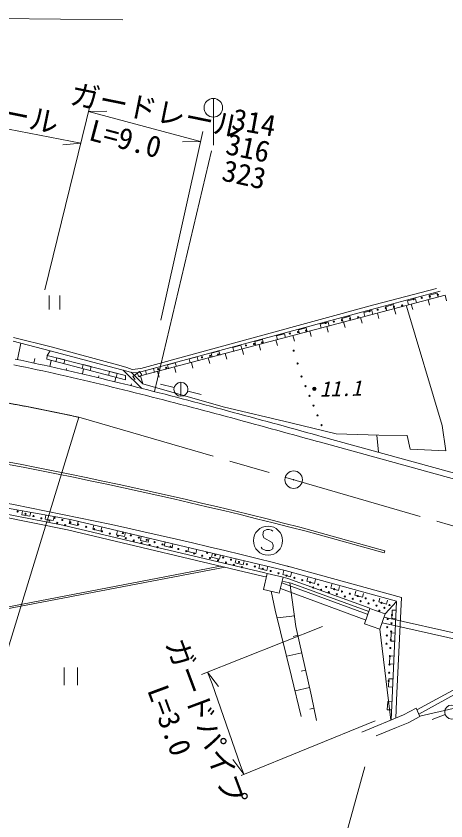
# Model space of a CAD drawing. Units: millimetres, scale not verified. Extents: x 40000 to 680000, y 20000 to 380000.
# Drawn here: x 450216 to 487094, y 269244 to 338288 of the extents above; entities that cross this region are included whole.
import ezdxf
from ezdxf.enums import TextEntityAlignment as Align

# ---------------------------------------------------------------- set-up
doc = ezdxf.new("R2010")
doc.units = ezdxf.units.MM
doc.header["$LTSCALE"] = 1000
doc.linetypes.add('CHAIN', pattern=[18.5, 12, -1.5, 3.5, -1.5])
for name, color, linetype, lineweight in [('M-BGD', 7, 'Continuous', 13), ('M-BGD-EXST', 7, 'Continuous', 13), ('M-BMK', 2, 'CHAIN', 13), ('M-BMK-SRVR', 3, 'Continuous', 13), ('M-STR-HTXT', 7, 'Continuous', 13), ('M-STR-STRC', 7, 'Continuous', 13)]:
    doc.layers.add(name, color=color, linetype=linetype, lineweight=lineweight)
doc.styles.add('ＭＳ ゴシック', font='')
doc.styles.get('ＭＳ ゴシック').set_extended_font_data('MS Gothic')

msp = doc.modelspace()

# ---------------------------------------------------------------- linework, layer by layer
at = {"layer": 'M-BGD'}
for p, q in [((486285, 314925), (480917, 313504)), ((453053, 314327), (453053, 313127)), ((453965, 313127), (453965, 314327)), ((460904, 307424), (487021, 314356)), ((486595, 314685), (481031, 313215)), ((486595, 314685), (481031, 313215)), ((486343, 314528), (485666, 314348)), ((485666, 314348), (485756, 314010)), ((486433, 314190), (486343, 314528)), ((487021, 314356), (487149, 313873)), ((480917, 313504), (460908, 308060)), ((482599, 313532), (481922, 313352)), ((482689, 313194), (482599, 313532)), ((484471, 314030), (483794, 313850)), ((483794, 313850), (483884, 313512)), ((484119, 313586), (484248, 313103)), ((484561, 313692), (484471, 314030)), ((485570, 313971), (485699, 313488)), ((481031, 313215), (460595, 307692)), ((481031, 313215), (460595, 307692)), ((480727, 313034), (480050, 312854)), ((480050, 312854), (480140, 312516)), ((480816, 312696), (480727, 313034)), ((481217, 312816), (481346, 312332)), ((481922, 313352), (482012, 313014)), ((482668, 313201), (482797, 312718)), ((486774, 303179), (483711, 313416)), ((478854, 312536), (478178, 312356)), ((478178, 312356), (478268, 312018)), ((478944, 312198), (478854, 312536)), ((479767, 312431), (479895, 311947)), ((475110, 311540), (474434, 311360)), ((475200, 311202), (475110, 311540)), ((476982, 312038), (476306, 311858)), ((476306, 311858), (476396, 311520)), ((476865, 311660), (476993, 311177)), ((477072, 311700), (476982, 312038)), ((478316, 312045), (478444, 311562)), ((453216, 309902), (449994, 310703)), ((473238, 311042), (472562, 310863)), ((472562, 310863), (472651, 310524)), ((473328, 310704), (473238, 311042)), ((473963, 310890), (474091, 310407)), ((474434, 311360), (474524, 311022)), ((475414, 311275), (475542, 310792)), ((453148, 309559), (449961, 310404)), ((453148, 309559), (449961, 310404)), ((450333, 308822), (450636, 310225)), ((469494, 310047), (468817, 309867)), ((469584, 309708), (469494, 310047)), ((471366, 310545), (470689, 310365)), ((470689, 310365), (470779, 310026)), ((471061, 310120), (471189, 309637)), ((471456, 310206), (471366, 310545)), ((472512, 310505), (472640, 310022)), ((452892, 309159), (453148, 309559)), ((460148, 307713), (453148, 309559)), ((460148, 307713), (453148, 309559)), ((459221, 308287), (453216, 309902)), ((467622, 309549), (466945, 309369)), ((466945, 309369), (467035, 309030)), ((467712, 309210), (467622, 309549)), ((468159, 309350), (468287, 308866)), ((468817, 309867), (468907, 309528)), ((469610, 309735), (469738, 309252)), ((450134, 308863), (450634, 308759)), ((450634, 308759), (451133, 308653)), ((451133, 308653), (451632, 308547)), ((451729, 308526), (451813, 308918)), ((452849, 308844), (452892, 309159)), ((459596, 307088), (452849, 308844)), ((459607, 307464), (452892, 309159)), ((459607, 307464), (452892, 309159)), ((453123, 308221), (453236, 308743)), ((453723, 308978), (453635, 308639)), ((454401, 308802), (453723, 308978)), ((454313, 308463), (454401, 308802)), ((465749, 309051), (465073, 308871)), ((465073, 308871), (465163, 308533)), ((465839, 308712), (465749, 309051)), ((466708, 308965), (466836, 308481)), ((450032, 308374), (450531, 308270)), ((450531, 308270), (451029, 308164)), ((451029, 308164), (451527, 308058)), ((451527, 308058), (452025, 307950)), ((451632, 308547), (452131, 308439)), ((452025, 307950), (452522, 307842)), ((452131, 308439), (452629, 308330)), ((452629, 308330), (453127, 308220)), ((453127, 308220), (453624, 308109)), ((453624, 308109), (454121, 307997)), ((454121, 307997), (454617, 307884)), ((454515, 307907), (454546, 308053)), ((455972, 308393), (455884, 308054)), ((455906, 307586), (456000, 308024)), ((456650, 308216), (455972, 308393)), ((456562, 307878), (456650, 308216)), ((459730, 308136), (459221, 308287)), ((460182, 307967), (459730, 308136)), ((460908, 308060), (460182, 307967)), ((462005, 308055), (461329, 307875)), ((462095, 307717), (462005, 308055)), ((463877, 308553), (463201, 308373)), ((463201, 308373), (463291, 308035)), ((463806, 308194), (463935, 307711)), ((463967, 308215), (463877, 308553)), ((465257, 308579), (465385, 308096)), ((452522, 307842), (453018, 307732)), ((453018, 307732), (453514, 307621)), ((453514, 307621), (454010, 307509)), ((454010, 307509), (454506, 307397)), ((454506, 307397), (455001, 307283)), ((454617, 307884), (455113, 307770)), ((455001, 307283), (455495, 307169)), ((455113, 307770), (455608, 307656)), ((455608, 307656), (456104, 307540)), ((456104, 307540), (456598, 307423)), ((456598, 307423), (457093, 307306)), ((457093, 307306), (457587, 307188)), ((457295, 307258), (457329, 307414)), ((458221, 307808), (458133, 307469)), ((458899, 307631), (458221, 307808)), ((458682, 306922), (458765, 307304)), ((458811, 307293), (458899, 307631)), ((461002, 306347), (459413, 307907)), ((459607, 307464), (459596, 307088)), ((461096, 306746), (460096, 307727)), ((460595, 307692), (460148, 307713)), ((460595, 307692), (460148, 307713)), ((460796, 307790), (460226, 307383)), ((460226, 307383), (460429, 307098)), ((460738, 307331), (460595, 307692)), ((460904, 307424), (460738, 307331)), ((460999, 307505), (460796, 307790)), ((460930, 307328), (460904, 307424)), ((460904, 307424), (461103, 306744)), ((460904, 307424), (461033, 306941)), ((461329, 307875), (461419, 307537)), ((462355, 307809), (462484, 307326)), ((455495, 307169), (455989, 307053)), ((455989, 307053), (456483, 306937)), ((456483, 306937), (456977, 306820)), ((456977, 306820), (457470, 306702)), ((457470, 306702), (457962, 306583)), ((457587, 307188), (458080, 307069)), ((457962, 306583), (458455, 306463)), ((458080, 307069), (458573, 306949)), ((458573, 306949), (459066, 306829)), ((459066, 306829), (459558, 306707)), ((459558, 306707), (460050, 306585)), ((460050, 306585), (460542, 306463)), ((460068, 306581), (460105, 306748)), ((461103, 306744), (467978, 304753)), ((463781, 306421), (462620, 306725)), ((464361, 306870), (464361, 305670)), ((458455, 306463), (458947, 306343)), ((458947, 306343), (459438, 306222)), ((459438, 306222), (459929, 306100)), ((459929, 306100), (460420, 305978)), ((460420, 305978), (460911, 305855)), ((460542, 306463), (461033, 306339)), ((461033, 306339), (461524, 306215)), ((461524, 306215), (462014, 306091)), ((462014, 306091), (462504, 305966)), ((462504, 305966), (462994, 305840)), ((464943, 306122), (466106, 305828)), ((460911, 305855), (461401, 305731)), ((461401, 305731), (461891, 305606)), ((461891, 305606), (462380, 305481)), ((462380, 305481), (462869, 305356)), ((462869, 305356), (463358, 305229)), ((462994, 305840), (463484, 305714)), ((463358, 305229), (463847, 305103)), ((463484, 305714), (463973, 305587)), ((463973, 305587), (464461, 305459)), ((464461, 305459), (464950, 305331)), ((464950, 305331), (465438, 305203)), ((465438, 305203), (465925, 305074)), ((463847, 305103), (464335, 304975)), ((464335, 304975), (464823, 304848)), ((464823, 304848), (465310, 304720)), ((465310, 304720), (465798, 304591)), ((465798, 304591), (466285, 304462)), ((465925, 305074), (466413, 304945)), ((466413, 304945), (466900, 304816)), ((466900, 304816), (467387, 304686)), ((467387, 304686), (467873, 304555)), ((467873, 304555), (468360, 304425)), ((467978, 304753), (473797, 303383)), ((466285, 304462), (466771, 304332)), ((466771, 304332), (467258, 304203)), ((467258, 304203), (467744, 304072)), ((467744, 304072), (468230, 303942)), ((468230, 303942), (468715, 303811)), ((468360, 304425), (468845, 304294)), ((468715, 303811), (469200, 303680)), ((468845, 304294), (469331, 304162)), ((469331, 304162), (469816, 304031)), ((469816, 304031), (470302, 303899)), ((470302, 303899), (470786, 303767)), ((469200, 303680), (469685, 303548)), ((469685, 303548), (470170, 303417)), ((470170, 303417), (470655, 303285)), ((470655, 303285), (471139, 303153)), ((470786, 303767), (471271, 303635)), ((471139, 303153), (471623, 303020)), ((471271, 303635), (471755, 303503)), ((471755, 303503), (472239, 303370)), ((472239, 303370), (472723, 303238)), ((472723, 303238), (473207, 303105)), ((473207, 303105), (473690, 302972)), ((473797, 303383), (477688, 302454)), ((487091, 301002), (486774, 303179)), ((471623, 303020), (472107, 302888)), ((472107, 302888), (472591, 302755)), ((472591, 302755), (473074, 302623)), ((473074, 302623), (473557, 302490)), ((473557, 302490), (474040, 302357)), ((473690, 302972), (474173, 302839)), ((474173, 302839), (474656, 302706)), ((474656, 302706), (475138, 302573)), ((475138, 302573), (475621, 302440)), ((475621, 302440), (476103, 302307)), ((477688, 302454), (481344, 302327)), ((474040, 302357), (474523, 302224)), ((474523, 302224), (475006, 302091)), ((475006, 302091), (475488, 301958)), ((475488, 301958), (475970, 301825)), ((475970, 301825), (476332, 301725)), ((476103, 302307), (476465, 302207)), ((476332, 301725), (496040, 296290)), ((476465, 302207), (496173, 296772)), ((481308, 300871), (481172, 302328)), ((481344, 302327), (483769, 302299)), ((483769, 302299), (484016, 301130)), ((484016, 301130), (487091, 301002)), ((454231, 294615), (435537, 298278)), ((436127, 298493), (454124, 295244)), ((435946, 297935), (454641, 294228)), ((450780, 295848), (450718, 295504)), ((451407, 295379), (451469, 295724)), ((450718, 295504), (451407, 295379)), ((452780, 295487), (452718, 295143)), ((452718, 295143), (453407, 295018)), ((453407, 295018), (453469, 295363)), ((454124, 295244), (454997, 295063)), ((454853, 295098), (454772, 294757)), ((454997, 295063), (473300, 290736)), ((455454, 294596), (455534, 294936)), ((471547, 290515), (454232, 294620)), ((454638, 294215), (471478, 290223)), ((454772, 294757), (455454, 294596)), ((456888, 294616), (456808, 294275)), ((456808, 294275), (457489, 294114)), ((457489, 294114), (457569, 294454)), ((458923, 294134), (458843, 293793)), ((458843, 293793), (459524, 293632)), ((459524, 293632), (459604, 293972)), ((460958, 293652), (460878, 293311)), ((461559, 293150), (461640, 293491)), ((460878, 293311), (461559, 293150)), ((462994, 293170), (462913, 292829)), ((462913, 292829), (463594, 292668)), ((463594, 292668), (463675, 293009)), ((465029, 292688), (464948, 292347)), ((464948, 292347), (465629, 292186)), ((465629, 292186), (465710, 292527)), ((467064, 292206), (466983, 291866)), ((466983, 291866), (467664, 291704)), ((467664, 291704), (467745, 292045)), ((469099, 291724), (469018, 291384)), ((469018, 291384), (469699, 291222)), ((469699, 291222), (469780, 291563)), ((441897, 286159), (467446, 291039)), ((467562, 290908), (441952, 286017)), ((467446, 291039), (467776, 291101)), ((467562, 290908), (468136, 291016)), ((471134, 291242), (471053, 290902)), ((471053, 290902), (471735, 290740)), ((471735, 290740), (471815, 291081)), ((473185, 290722), (473089, 290386)), ((482867, 288097), (473300, 290736)), ((473407, 291121), (483275, 288400)), ((471436, 289103), (471754, 290466)), ((471478, 290223), (471685, 290171)), ((471754, 290467), (471547, 290515)), ((473117, 290148), (471754, 290467)), ((472799, 288785), (473117, 290148)), ((473089, 290386), (473762, 290193)), ((473532, 290051), (473117, 290148)), ((480576, 287489), (473532, 290051)), ((473762, 290193), (473858, 290530)), ((475245, 290133), (475149, 289797)), ((473006, 289674), (480352, 286967)), ((473049, 289824), (473818, 289628)), ((473694, 289660), (474224, 285910)), ((473818, 289628), (480474, 287207)), ((475149, 289797), (475822, 289604)), ((475822, 289604), (475918, 289940)), ((477304, 289544), (477208, 289207)), ((477881, 289015), (477977, 289351)), ((472799, 288785), (471436, 289103)), ((472458, 287313), (472090, 288950)), ((472892, 289183), (480179, 286498)), ((477208, 289207), (477881, 289015)), ((479364, 288954), (479268, 288618)), ((479268, 288618), (479940, 288425)), ((479940, 288425), (480037, 288762)), ((481423, 288365), (481327, 288029)), ((481327, 288029), (482000, 287836)), ((481888, 287000), (482858, 288065)), ((482000, 287836), (482096, 288173)), ((482858, 288065), (482383, 277899)), ((482891, 280207), (483275, 288400)), ((473842, 281623), (472458, 287313)), ((480096, 286156), (480570, 287474)), ((480570, 287474), (481888, 287000)), ((482491, 287330), (482457, 286631)), ((482841, 287313), (482491, 287330)), ((474122, 286840), (472638, 286678)), ((481888, 287000), (481413, 285682)), ((481774, 286730), (491839, 284468)), ((482457, 286631), (482806, 286614)), ((474224, 285910), (475563, 279944)), ((481413, 285682), (480096, 286156)), ((481665, 286242), (491730, 283980)), ((474391, 285165), (473996, 285076)), ((481413, 285682), (482378, 277897)), ((482394, 285368), (482359, 284668)), ((482743, 285350), (482394, 285368)), ((482359, 284668), (482708, 284651)), ((474726, 283673), (473434, 283383)), ((482296, 283405), (482261, 282706)), ((482646, 283387), (482296, 283405)), ((454347, 282396), (454347, 280896)), ((455487, 280896), (455487, 282396)), ((482261, 282706), (482611, 282688)), ((491629, 282633), (484606, 278759)), ((475061, 282181), (474680, 282096)), ((484776, 278396), (491825, 282320)), ((474687, 278193), (473842, 281623)), ((482198, 281442), (482163, 280743)), ((482548, 281424), (482198, 281442)), ((475395, 280690), (474151, 280411)), ((482163, 280743), (482513, 280725)), ((475563, 279944), (475982, 277861)), ((482791, 278069), (482894, 280262)), ((482101, 279479), (482066, 278780)), ((482450, 279462), (482101, 279479)), ((475772, 278903), (475413, 278830)), ((479893, 276860), (483469, 278352)), ((482066, 278780), (482415, 278762)), ((483469, 278352), (484539, 278902)), ((484539, 278902), (484870, 278196)), ((487711, 278877), (484866, 278224)), ((487029, 278374), (485905, 277953)), ((482351, 278114), (482394, 278135)), ((482852, 277252), (483842, 277664)), ((483842, 277664), (484870, 278196)), ((481112, 276548), (482852, 277252))]:
    msp.add_line(p, q, dxfattribs=at)
for centre, radius in [((485014, 314122), 50), ((485710, 314244), 50), ((486407, 314367), 50), ((483334, 313468), 50), ((484317, 314000), 50), ((480548, 312978), 50), ((481245, 313101), 50), ((481941, 313223), 50), ((482637, 313345), 50), ((477475, 312079), 50), ((478172, 312202), 50), ((478868, 312324), 50), ((479565, 312446), 50), ((476779, 311957), 50), ((473706, 311058), 50), ((474403, 311180), 50), ((475099, 311303), 50), ((469937, 310036), 50), ((470633, 310159), 50), ((471330, 310281), 50), ((474035, 309581), 50), ((466168, 309015), 50), ((466864, 309137), 50), ((467561, 309260), 50), ((462399, 307993), 50), ((463095, 308116), 50), ((474370, 308478), 50), ((474706, 307374), 50), ((464361, 306270), 600), ((475050, 306539), 50), ((475805, 306316), 150), ((475805, 306316), 90), ((475805, 306316), 30), ((475394, 305704), 50), ((475738, 304869), 50), ((476083, 304034), 50), ((476427, 303200), 50), ((450349, 295786), 50), ((451029, 295591), 50), ((451708, 295397), 50), ((452388, 295202), 50), ((453068, 295008), 50), ((453505, 295250), 50), ((453748, 294813), 50), ((454185, 295056), 50), ((454865, 294861), 50), ((454428, 294619), 50), ((455545, 294667), 50), ((456225, 294472), 50), ((456904, 294278), 50), ((457584, 294083), 50), ((458264, 293889), 50), ((458944, 293694), 50), ((459381, 293937), 50), ((459624, 293500), 50), ((460061, 293742), 50), ((460741, 293548), 50), ((460304, 293305), 50), ((460983, 293111), 50), ((461421, 293353), 50), ((461663, 292916), 50), ((462100, 293159), 50), ((462343, 292722), 50), ((462780, 292964), 50), ((463460, 292770), 50), ((464140, 292575), 50), ((464820, 292381), 50), ((465499, 292186), 50), ((466616, 292234), 50), ((467296, 292040), 50), ((466179, 291992), 50), ((466859, 291797), 50), ((467539, 291603), 50), ((467976, 291845), 50), ((468219, 291408), 50), ((468656, 291651), 50), ((469336, 291456), 50), ((468899, 291213), 50), ((469578, 291019), 50), ((470016, 291262), 50), ((470695, 291067), 50), ((471375, 290873), 50), ((472055, 290678), 50), ((472735, 290484), 50), ((473415, 290289), 50), ((474095, 290094), 50), ((474774, 289900), 50), ((475454, 289705), 50), ((475697, 289268), 50), ((476134, 289511), 50), ((476814, 289316), 50), ((476377, 289074), 50), ((477056, 288879), 50), ((477494, 289122), 50), ((477736, 288685), 50), ((478173, 288927), 50), ((478853, 288733), 50), ((478416, 288490), 50), ((479096, 288296), 50), ((479533, 288538), 50), ((479776, 288101), 50), ((480213, 288344), 50), ((480456, 287907), 50), ((480893, 288149), 50), ((481573, 287955), 50), ((481135, 287712), 50), ((481378, 287275), 50), ((481815, 287518), 50), ((482252, 287760), 50), ((482096, 286568), 50), ((482467, 286903), 50), ((482061, 285861), 50), ((482431, 286197), 50), ((482026, 285155), 50), ((482396, 285491), 50), ((481990, 284449), 50), ((482361, 284784), 50), ((482326, 284078), 50), ((482291, 283372), 50), ((482256, 282666), 50), ((482221, 281960), 50), ((482185, 281253), 50), ((487591, 278585), 600)]:
    msp.add_circle(centre, radius, dxfattribs=at)
msp.add_arc((374125, -96362), 400000, 75.58887, 82.13086, dxfattribs=at)
at = {"layer": 'M-BGD-EXST'}
for p, q in [((471730, 294237), (471430, 294087)), ((471930, 294237), (471730, 294237)), ((472130, 294187), (471930, 294237)), ((472230, 294087), (472130, 294187)), ((471430, 294087), (471380, 293787)), ((471380, 293787), (471480, 293537)), ((471480, 293537), (472180, 293137)), ((472180, 293137), (472280, 292887)), ((472280, 292887), (472230, 292587)), ((471330, 292587), (471230, 292737)), ((471630, 292437), (471330, 292587)), ((471980, 292437), (471630, 292437)), ((472230, 292587), (471980, 292437))]:
    msp.add_line(p, q, dxfattribs=at)
msp.add_circle((471830, 293287), 1250, dxfattribs=at)
at = {"layer": 'M-BMK'}
msp.add_line((455593, 303872), (530780, 282035), dxfattribs=at)
msp.add_arc((421777, 151035), 156533, 77.52393, 104.28479, dxfattribs=at)
at = {"layer": 'M-BMK-SRVR'}
for radius in [750, 30]:
    msp.add_circle((474030, 298517), radius, dxfattribs=at)
at = {"layer": 'M-STR-HTXT'}
for p, q in [((423431, 338288), (459376, 337974)), ((432844, 331783), (455770, 327384)), ((452680, 314804), (456606, 330788)), ((456439, 330106), (457996, 330123)), ((456439, 330106), (466051, 327524)), ((466243, 328389), (462641, 312190)), ((455770, 327384), (454218, 327254)), ((466051, 327524), (464493, 327507)), ((455593, 303872), (446816, 275217)), ((476506, 285921), (466115, 281797)), ((467036, 281006), (466640, 282001)), ((466640, 282001), (467585, 280762)), ((467036, 281006), (469474, 274001)), ((481018, 277818), (469522, 273152)), ((469762, 273264), (468825, 274509)), ((469474, 274001), (469762, 273264)), ((480130, 273873), (472919, 247702))]:
    msp.add_line(p, q, dxfattribs=at)
at = {"layer": 'M-STR-STRC'}
for p, q in [((467140, 331225), (467140, 327225)), ((466973, 326739), (462095, 306075)), ((474558, 294439), (481847, 292423)), ((475117, 294088), (481794, 292231)), ((481847, 292423), (481794, 292231))]:
    msp.add_line(p, q, dxfattribs=at)
msp.add_circle((467140, 330425), 800, dxfattribs=at)
for centre, start, end in [((374813, -93132), 75.47754, 82.19531), ((374855, -92936), 75.56641, 82.19922)]:
    msp.add_arc(centre, 400000, start, end, dxfattribs=at)

# ---------------------------------------------------------------- texts
at = {"layer": 'M-BGD', "style": 'ＭＳ ゴシック', "oblique": 15}
msp.add_text('11.1', height=1320, rotation=1.5, dxfattribs=at).set_placement((476295, 305238), align=Align.BOTTOM_LEFT)
at = {"layer": 'M-STR-HTXT', "style": 'ＭＳ ゴシック'}
for s, rotation, p in [('ガードレール', 348.5, (438837, 330627)), ('ガードレール', 348.5, (454638, 330238)), ('L=9.0', 345.2, (456216, 327144)), ('ガードパイプ', 290.5, (462486, 284304)), ('L=3.0', 290.4, (460925, 280281))]:
    msp.add_text(s, height=1833, rotation=rotation, dxfattribs=at).set_placement(p, align=Align.BOTTOM_LEFT)
at = {"layer": 'M-STR-STRC', "style": 'ＭＳ ゴシック'}
for s, rotation, p in [('314', 349.8, (468531, 328056)), ('316', 348.1, (467987, 325932)), ('323', 347.6, (467650, 323666))]:
    msp.add_text(s, height=1833, rotation=rotation, dxfattribs=at).set_placement(p, align=Align.BOTTOM_LEFT)

doc.saveas('drawing.dxf')
